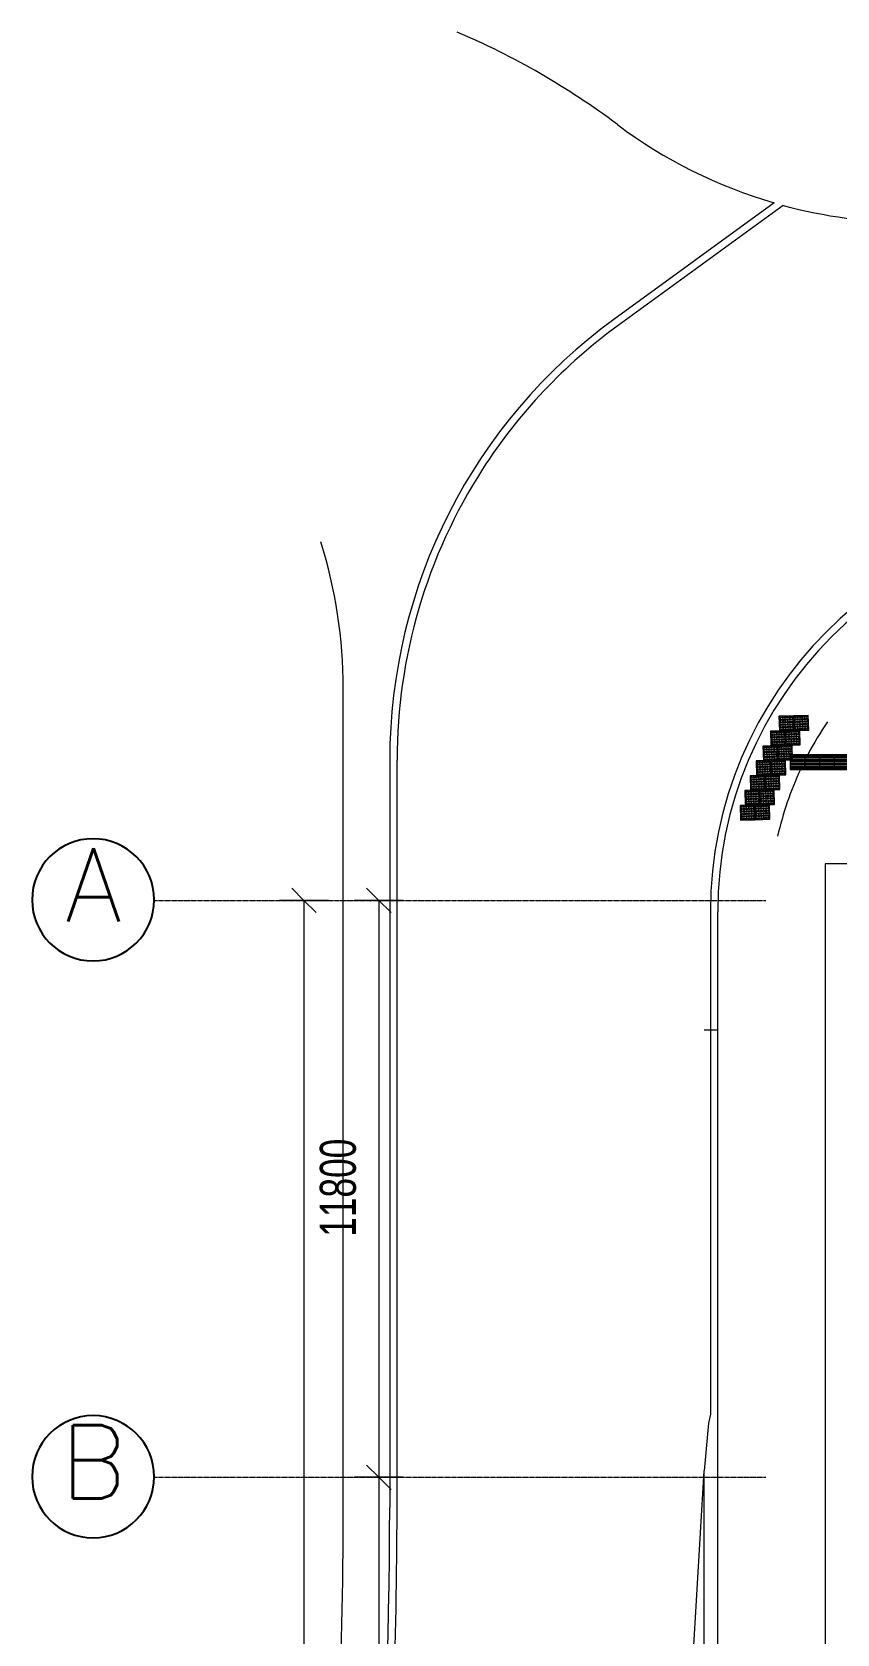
# Model space of a CAD drawing. Header units: millimetres. Extents: x 15878 to 679837, y -72324 to 391440.
# Drawn here: x 135301 to 151772, y 36702 to 69468 of the extents above; entities that cross this region are included whole.
import ezdxf

# ---------------------------------------------------------------- set-up
doc = ezdxf.new("R2010")
doc.units = ezdxf.units.MM
doc.linetypes.add('Grid Line__1_200_', pattern=[10.5, 6, -1.5, 1.5, -1.5])
for name, color, linetype, lineweight in [('A-ANNO-DIMS', 211, 'Continuous', 5), ('A-ANNO-DIMS-500', 211, 'Continuous', 5), ('A-ANNO-NOTE', 131, 'Continuous', 25), ('A-FLOR', 192, 'Continuous', 5), ('A-GENM', 13, 'Continuous', 5), ('S-GRID', 1, 'Continuous', 5), ('S-STRS', 31, 'Continuous', 5)]:
    doc.layers.add(name, color=color, linetype=linetype, lineweight=lineweight)
doc.styles.add('Arial', font='arial.ttf', dxfattribs={"width": 0.7, "height": 737.649701})
doc.styles.add('RomanS', font='romans__.ttf', dxfattribs={"height": 1504.746835})
doc.dimstyles.new('Linear_-_1_5mm_Arial', dxfattribs={"dimscale": 304.8, "dimtxt": 750, "dimasz": 1.64042, "dimexe": 1.64042, "dimexo": 0.0625, "dimgap": 0.82021, "dimtad": 1, "dimdec": 0, "dimzin": 0, "dimdsep": 46, "dimtxsty": 'Arial', "dimblk1": 'OBLIQUE', "dimblk2": 'OBLIQUE', "dimsah": 1, "dimcen": 0.09, "dimadec": 0, "dimazin": 0, "dimtfac": 1, "dimtdec": 4, "dimtix": 1, "dimtmove": 0, "dimatfit": 3, "dimfxl": 1.64042, "dimfxlon": 1, "dimtvp": 1, "dimtolj": 1, "dimtzin": 0, "dimarcsym": 2})

# ---------------------------------------------------------------- blocks, each defined once
blk = doc.blocks.new('DLN_Tactile - Hazard warning Tiles-V633-G_F')
at = {"layer": 'A-GENM'}
for p, q in [((150, 150), (-150, 150)), ((-150, 150), (-150, -150)), ((150, -150), (150, 150)), ((-150, -150), (150, -150))]:
    blk.add_line(p, q, dxfattribs=at)
for centre, radius in [((-125, 125), 17.5), ((-125, 75), 17.5), ((-125, 25), 17.5), ((-125, 125), 12.5), ((-125, 75), 12.5), ((-125, 25), 12.5), ((-75, 125), 17.5), ((-75, 75), 17.5), ((-75, 25), 17.5), ((-75, 125), 12.5), ((-75, 75), 12.5), ((-75, 25), 12.5), ((-25, 125), 17.5), ((-25, 75), 17.5), ((-25, 25), 17.5), ((-25, 125), 12.5), ((-25, 75), 12.5), ((-25, 25), 12.5), ((25, 125), 17.5), ((25, 75), 17.5), ((25, 25), 17.5), ((25, 125), 12.5), ((25, 75), 12.5), ((25, 25), 12.5), ((75, 125), 17.5), ((75, 75), 17.5), ((75, 25), 17.5), ((75, 125), 12.5), ((75, 75), 12.5), ((75, 25), 12.5), ((125, 125), 17.5), ((125, 75), 17.5), ((125, 25), 17.5), ((125, 125), 12.5), ((125, 75), 12.5), ((125, 25), 12.5), ((-125, -25), 17.5), ((-125, -75), 17.5), ((-125, -125), 17.5), ((-125, -25), 12.5), ((-125, -75), 12.5), ((-125, -125), 12.5), ((-75, -25), 17.5), ((-75, -75), 17.5), ((-75, -125), 17.5), ((-75, -25), 12.5), ((-75, -75), 12.5), ((-75, -125), 12.5), ((-25, -25), 17.5), ((-25, -75), 17.5), ((-25, -125), 17.5), ((-25, -25), 12.5), ((-25, -75), 12.5), ((-25, -125), 12.5), ((25, -25), 17.5), ((25, -75), 17.5), ((25, -125), 17.5), ((25, -25), 12.5), ((25, -75), 12.5), ((25, -125), 12.5), ((75, -25), 17.5), ((75, -75), 17.5), ((75, -125), 17.5), ((75, -25), 12.5), ((75, -75), 12.5), ((75, -125), 12.5), ((125, -25), 17.5), ((125, -75), 17.5), ((125, -125), 17.5), ((125, -25), 12.5), ((125, -75), 12.5), ((125, -125), 12.5)]:
    blk.add_circle(centre, radius, dxfattribs=at)
blk = doc.blocks.new('DLN_Tactile - Directional Tiles-V640-G_F')
at = {"layer": 'A-GENM'}
for p, q in [((150, 150), (-150, 150)), ((-150, 150), (-150, -150)), ((-129.5, 125.5), (-129.5, -125.5)), ((-123.5, -125.5), (-123.5, 125.5)), ((-101.5, 125.5), (-101.5, -125.5)), ((-95.5, -125.5), (-95.5, 125.5)), ((-54.5, 125.5), (-54.5, -125.5)), ((-48.5, -125.5), (-48.5, 125.5)), ((-26.5, 125.5), (-26.5, -125.5)), ((-20.5, -125.5), (-20.5, 125.5)), ((20.5, 125.5), (20.5, -125.5)), ((26.5, -125.5), (26.5, 125.5)), ((48.5, 125.5), (48.5, -125.5)), ((54.5, -125.5), (54.5, 125.5)), ((95.5, 125.5), (95.5, -125.5)), ((101.5, -125.5), (101.5, 125.5)), ((123.5, 125.5), (123.5, -125.5)), ((129.5, -125.5), (129.5, 125.5)), ((150, -150), (150, 150)), ((-150, -150), (150, -150))]:
    blk.add_line(p, q, dxfattribs=at)
for centre, radius, start, end in [((-112.5, 125.5), 17, 360, 180), ((-112.5, 125.5), 11, 360, 180), ((-37.5, 125.5), 17, 360, 180), ((-37.5, 125.5), 11, 360, 180), ((37.5, 125.5), 17, 360, 180), ((37.5, 125.5), 11, 360, 180), ((112.5, 125.5), 17, 360, 180), ((112.5, 125.5), 11, 360, 180), ((-112.5, -125.5), 17, 180, 360), ((-112.5, -125.5), 11, 180, 360), ((-37.5, -125.5), 17, 180, 360), ((-37.5, -125.5), 11, 180, 360), ((37.5, -125.5), 17, 180, 360), ((37.5, -125.5), 11, 180, 360), ((112.5, -125.5), 17, 180, 360), ((112.5, -125.5), 11, 180, 360)]:
    blk.add_arc(centre, radius, start, end, dxfattribs=at)
blk = doc.blocks.new('DIMBLOCK29-G_F')
at = {"layer": 'A-ANNO-DIMS-500'}
for p, q in [((140866, 51707), (140616, 51957)), ((141366, 51707), (140366, 51707)), ((140866, 51707), (140866, -1843)), ((140866, 51707), (141116, 51457)), ((140866, 51707), (141366, 51707)), ((140866, -1843), (140616, -1593)), ((141366, -1843), (140366, -1843)), ((140866, -1843), (141116, -2093)), ((140866, -1843), (141366, -1843))]:
    blk.add_line(p, q, dxfattribs=at)
at = {"layer": 'A-ANNO-DIMS-500', "color": 0, "insert": (139659, 23952), "char_height": 737.6, "width": 2353.85, "attachment_point": 1, "rotation": 90, "line_spacing_factor": 0.938532, "style": 'Arial'}
blk.add_mtext('53550', dxfattribs=at)
blk = doc.blocks.new('_Oblique')
at = {"color": 0, "linetype": 'ByBlock', "lineweight": -2}
blk.add_line((-0.5, -0.5), (0.5, 0.5), dxfattribs=at)
blk = doc.blocks.new('DIMBLOCK30-G_F')
at = {"layer": 'A-ANNO-DIMS-500'}
for p, q in [((142397, 51707), (142147, 51957)), ((142897, 51707), (141897, 51707)), ((142397, 51707), (142397, 39907)), ((142397, 51707), (142647, 51457)), ((142397, 51707), (142897, 51707)), ((142397, 39907), (142147, 40157)), ((142897, 39907), (141897, 39907)), ((142397, 39907), (142647, 39657)), ((142397, 39907), (142897, 39907))]:
    blk.add_line(p, q, dxfattribs=at)
at = {"layer": 'A-ANNO-DIMS-500', "color": 0, "insert": (141190, 44827), "char_height": 737.6, "width": 2353.85, "attachment_point": 1, "rotation": 90, "line_spacing_factor": 0.938532, "style": 'Arial'}
blk.add_mtext('11800', dxfattribs=at)
blk = doc.blocks.new('DIMBLOCK31-G_F')
at = {"layer": 'A-ANNO-DIMS-500'}
for p, q in [((142397, 39907), (142147, 40157)), ((142897, 39907), (141897, 39907)), ((142397, 39907), (142397, 30857)), ((142397, 39907), (142647, 39657)), ((142397, 39907), (142897, 39907)), ((142897, 30857), (141897, 30857)), ((142397, 30857), (142147, 31107)), ((142397, 30857), (142647, 30607)), ((142397, 30857), (142897, 30857))]:
    blk.add_line(p, q, dxfattribs=at)
at = {"layer": 'A-ANNO-DIMS-500', "color": 0, "insert": (141190, 34598), "char_height": 737.6, "width": 1883.08, "attachment_point": 1, "rotation": 90, "line_spacing_factor": 0.938532, "style": 'Arial'}
blk.add_mtext('9050', dxfattribs=at)
blk = doc.blocks.new('DLN_Generic Grid Head - Scale-1_500-2074307-G_F')
at = {"layer": 'A-ANNO-NOTE'}
for start, end in [(360, 180), (180, 360)]:
    blk.add_arc((0, 2.5), 2.5, start, end, dxfattribs=at)

msp = doc.modelspace()

# ---------------------------------------------------------------- linework, layer by layer
at = {"layer": 'A-FLOR'}
for p, q in [((150483.7, 65974), (147208.5, 63590)), ((150667.6, 65922.4), (147296.8, 63468.7)), ((141670.2, 39287.1), (141670.3, 56039.9)), ((142620.3, 54575.4), (142620.2, 39287.1)), ((142770.2, 39287.1), (142770.3, 54575.4)), ((151531.8, 52457.4), (151531.8, 31707.5)), ((167281.8, 52457.4), (151531.8, 52457.4)), ((149181.9, 51475.3), (149181.8, 41195.8)), ((149331.5, 5557.5), (149331.9, 51475.3)), ((149141.8, 41012.5), (149051.8, 40041.7)), ((149181.8, 41195.8), (149141.8, 41012.5)), ((148831.8, 36231.9), (149051.8, 40041.7))]:
    msp.add_line(p, q, dxfattribs=at)
for centre, radius, start, end in [((137796, 54932), 15804.7, 53.12839, 66.88411), ((153279.4, 75575.3), 10000, 233.12839, 253.76557), ((153279.4, 75575.3), 10000, 254.86015, 270), ((153770.3, 54575.3), 11150, 126.05062, 179.99955), ((153770.3, 54575.3), 11000, 126.05062, 147.24484), ((153770.3, 54575.3), 11000, 147.24488, 179.99955), ((157281.9, 51475.3), 8100, 90, 179.99955), ((157281.9, 51475.3), 7950, 90, 179.99955), ((131670.3, 56040.1), 10000, 359.99909, 17.46078), ((157281.9, 51475.3), 6900, 145.71476, 152.29722), ((157281.9, 51475.3), 6900, 155.07988, 167.05862), ((42770.2, 39287.9), 99850, 350.353458, 359.999549), ((42770.2, 39287.9), 98900, 354.468178, 359.999549)]:
    msp.add_arc(centre, radius, start, end, dxfattribs=at)
for points in [[(142764.8, 38254.2), (142768.4, 38598.5), (142770.2, 38942.8), (142770.2, 39287.1)], [(142636.8, 34124.7), (142707.9, 35500.1), (142750.6, 36877), (142764.8, 38254.2)]]:
    msp.add_open_spline(points, degree=3, dxfattribs=at)
at = {"layer": 'S-GRID', "color": 254, "linetype": 'Grid Line__1_200_'}
for p, q in [((137816.2, 51707.5), (150316.2, 51707.5)), ((137816.2, 39907.5), (150316.2, 39907.5))]:
    msp.add_line(p, q, dxfattribs=at)
at = {"layer": 'S-STRS'}
for p, q in [((149051.8, 49057.5), (149331.8, 49057.5)), ((149331.8, 41882.4), (149331.8, 49057.5)), ((149051.8, 40021.7), (149051.8, 40041.7)), ((149051.8, 5230.8), (149051.8, 40021.7))]:
    msp.add_line(p, q, dxfattribs=at)

# ---------------------------------------------------------------- block references
at = {"layer": 'A-ANNO-NOTE', "xscale": 500, "yscale": 500, "zscale": 500}
for p in [(136550.9, 50468.1), (136550.9, 38668.1)]:
    msp.add_blockref('DLN_Generic Grid Head - Scale-1_500-2074307-G_F', p, dxfattribs=at)
at = {"layer": 'A-GENM'}
for name, p, rotation in [('DLN_Tactile - Hazard warning Tiles-V633-G_F', (150739.1, 55327.3), 1.710263324834661), ('DLN_Tactile - Hazard warning Tiles-V633-G_F', (151038.9, 55336.2), 1.710263324836366), ('DLN_Tactile - Hazard warning Tiles-V633-G_F', (150566, 55022), 1.710263324834661), ('DLN_Tactile - Hazard warning Tiles-V633-G_F', (150865.9, 55030.9), 1.710263324836366), ('DLN_Tactile - Hazard warning Tiles-V633-G_F', (150410.8, 54717.2), 1.710263324834661), ('DLN_Tactile - Hazard warning Tiles-V633-G_F', (150710.6, 54726.2), 1.710263324836366), ('DLN_Tactile - Hazard warning Tiles-V633-G_F', (150272, 54412.9), 1.710263324834661), ('DLN_Tactile - Hazard warning Tiles-V633-G_F', (150571.9, 54421.9), 1.710263324836366), ('DLN_Tactile - Directional Tiles-V640-G_F', (150961.8, 54532.5), 90.00000000000017), ('DLN_Tactile - Directional Tiles-V640-G_F', (151261.8, 54532.5), 90.00000000000017), ('DLN_Tactile - Directional Tiles-V640-G_F', (151561.8, 54532.5), 90.00000000000017), ('DLN_Tactile - Directional Tiles-V640-G_F', (151861.8, 54532.5), 90.00000000000017), ('DLN_Tactile - Hazard warning Tiles-V633-G_F', (150148.8, 54109.1), 1.710263324834661), ('DLN_Tactile - Hazard warning Tiles-V633-G_F', (150448.6, 54118.1), 1.710263324836366), ('DLN_Tactile - Hazard warning Tiles-V633-G_F', (150040.2, 53805.7), 1.710263324834661), ('DLN_Tactile - Hazard warning Tiles-V633-G_F', (150340, 53814.7), 1.710263324836366), ('DLN_Tactile - Hazard warning Tiles-V633-G_F', (149945.7, 53502.8), 1.710263324834661), ('DLN_Tactile - Hazard warning Tiles-V633-G_F', (150245.6, 53511.7), 1.710263324836366)]:
    msp.add_blockref(name, p, dxfattribs=dict(at, rotation=rotation))

# ---------------------------------------------------------------- texts
at = {"layer": 'A-ANNO-NOTE', "lineweight": 5, "char_height": 1504.747, "attachment_point": 2, "line_spacing_factor": 0.964689, "style": 'RomanS'}
for s, insert, width in [('\\fRomanS|b0|i0|c134|p2|;A', (136557.9, 52776.5), 1548), ('\\fRomanS|b0|i0|c134|p2|;B', (136557.9, 40976.5), 2142)]:
    msp.add_mtext(s, dxfattribs=dict(at, insert=insert, width=width))

# ---------------------------------------------------------------- dimensions: what is measured, and where the dimension line sits
at = {"layer": 'A-ANNO-DIMS'}
for base, p1, p2, override, picture, middle in [((140866.1, -1842.5), (141366.1, 51707.5), (141366.1, -1842.5), {"dimpost": '<>', "dimfxl": 53549.999996}, 'DIMBLOCK29-G_F', (140239.2, 24932.5)), ((142397.1, 39907.5), (142897.1, 51707.5), (142897.1, 39907.5), {"dimpost": '<>', "dimfxl": 11800}, 'DIMBLOCK30-G_F', (141770.4, 45807.5)), ((142397.1, 30857.5), (142897.1, 39907.5), (142897.1, 30857.5), {"dimpost": '<>', "dimfxl": 9050}, 'DIMBLOCK31-G_F', (141770.4, 35382.5))]:
    dim = msp.add_linear_dim(base=base, p1=p1, p2=p2, angle=90, dimstyle='Linear_-_1_5mm_Arial', override=override, dxfattribs=at)
    dim.commit()
    dim.dimension.update_dxf_attribs({"geometry": picture, "text_midpoint": middle})

doc.saveas('drawing.dxf')
